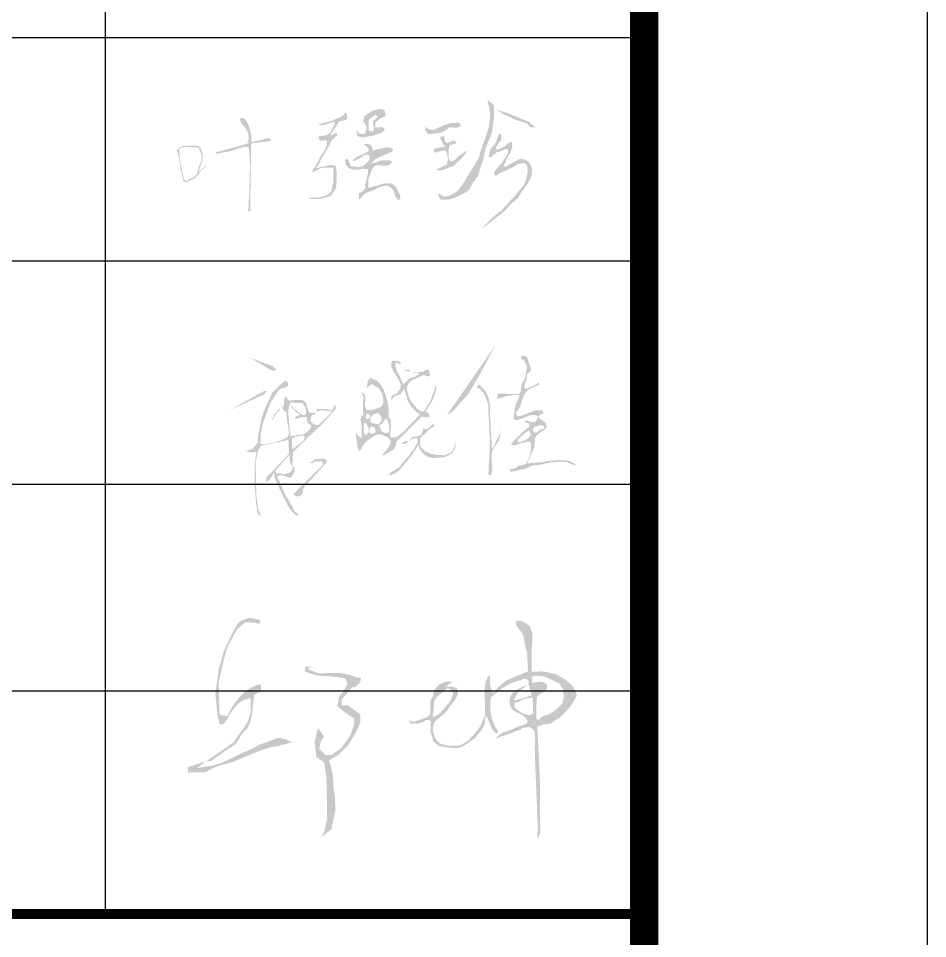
# Model space of a CAD drawing. Extents: x 962303 to 1579583, y -174742 to 224716.
# Drawn here: x 1418624 to 1423433, y -101479 to -96613 of the extents above; entities that cross this region are included whole.
import ezdxf

# ---------------------------------------------------------------- set-up
doc = ezdxf.new("R2010")
doc.units = 0
doc.header["$LTSCALE"] = 1000
doc.header["$MEASUREMENT"] = 0
for name, color, linetype in [('HATCH', 254, 'Continuous'), ('PUB_TITLE', 4, 'Continuous'), ('外框线', 255, 'Continuous')]:
    doc.layers.add(name, color=color, linetype=linetype)

# ---------------------------------------------------------------- blocks, each defined once
blk = doc.blocks.new('A$C5F901649')
at = {"layer": 'HATCH'}
h = blk.add_hatch(color=256, dxfattribs=at)
h.paths.add_polyline_path([(421.5, 599.3), (438.2, 603.2), (409.1, 603.3), (407.1, 586.9), (441.2, 574.4), (451.3, 572.1), (501.2, 569.3), (546.7, 562.7), (556.9, 545.1), (541.5, 518), (526.2, 496.8), (520.4, 465.2), (547.4, 443.9), (579.1, 422.8), (579.3, 407.5), (575.3, 389.5), (566.7, 366.8), (553.9, 346.1), (531, 317.2), (508.8, 302.1), (499.5, 295.7), (480.3, 295.5), (458.1, 316.9), (462.4, 341.8), (474.7, 360.2), (453.1, 389.7), (450.3, 377.4), (441.5, 342.9), (444.1, 317.7), (448.2, 288.6), (474.6, 269.8), (482, 223.5), (484.5, 150.1), (485.1, 73.6), (475.4, 30), (466.5, 10.8), (499.5, 37.5), (506.7, 70), (514.4, 104.7), (512, 152.2), (507.4, 179.1), (505, 226.6), (499, 252.6), (491.7, 277.7), (522.7, 295.5), (556.9, 327.9), (582.5, 369.1), (600.7, 408.6), (601, 436.7), (582.9, 450.1), (572.1, 458.1), (558, 468.5), (535.3, 468.9), (535.7, 488.7), (547.5, 502.6), (561.8, 519.4), (571.5, 530.7), (583.5, 532.2), (600, 548.5), (603.2, 563.1), (583.1, 567.5), (561.2, 574.7), (532, 581.2), (495.6, 581.1), (455.2, 579.5), (431.6, 589.4), (422.3, 592.4), (418.9, 596.9)])
h.paths.add_polyline_path([(33.5, 250.4), (61.2, 274.6), (0, 252.7), (0.9, 234.7), (22, 235.8), (62.4, 235.9), (85.2, 249.6), (110, 258.9), (149.9, 269.7), (188.8, 284.8), (224.9, 300.4), (254, 311.7), (289, 322.7), (314.7, 326.9), (352.5, 337.2), (362.9, 340.1), (339.7, 350.9), (318.1, 355.7), (303.5, 352), (281.7, 343.1), (248.6, 331.7), (226.9, 318.7), (189.9, 303.3), (159.9, 288.2), (135.7, 276.8), (117, 268.2), (89.4, 259.5)])
h.paths.add_polyline_path([(245.9, 751.5), (235.5, 756), (200.5, 757.7), (171.9, 733.6), (157.6, 707.4), (136.6, 668.2), (121.6, 611.7), (107.7, 548.9), (108.9, 504.7), (109.9, 443.4), (113.9, 434), (137.7, 431.1), (152.8, 460.7), (180.8, 498.5), (202.5, 519.3), (227.8, 534.4), (253.1, 543.4), (255.8, 517.2), (232.6, 506.5), (227.3, 477.1), (223.2, 436.5), (217.3, 409.8), (208, 389.9), (190.2, 370.6), (167.8, 335.4), (108.7, 294.8), (82.3, 275), (65, 274), (107, 303.4), (158.1, 339.1), (190.5, 383.7), (208.1, 410.1), (219.7, 444.7), (218.8, 493.8), (194.9, 487.4), (173, 472.7), (159.4, 455.2), (146.5, 438.7), (138, 420.8), (125.5, 404), (112.1, 401.1), (103.8, 434.2), (96.3, 506.3), (107.3, 591), (126.3, 659.1), (156.9, 722.9), (172.5, 750.1), (180.3, 760.5), (201.9, 768.8), (213.3, 773.2), (231.4, 770.3), (250.2, 766.1), (253, 756.4)])
h = blk.add_hatch(color=256, dxfattribs=at)
h.paths.add_polyline_path([(1186.4, 493.5), (1199.1, 496), (1200.6, 488.6), (1201.2, 471.4), (1202.4, 439.2), (1194.9, 436.3), (1185.8, 433.9), (1165, 441.4), (1148.2, 451.8), (1136, 464.5), (1136, 476.7), (1152, 480.9), (1161.7, 486.3), (1172.1, 492)], flags=16)
h.paths.add_polyline_path([(1043.9, 566.7), (1051.7, 573.4), (1052.1, 557.1), (1052.1, 539.2), (1058.7, 517.7), (1061.5, 509), (1081.8, 533.3), (1111.5, 556.3), (1157.6, 575.7), (1175.5, 583.8), (1184.4, 586.1), (1180.5, 653.5), (1173.1, 680.9), (1169.1, 707.6), (1161.7, 723), (1151, 733.7), (1143, 749.1), (1141.7, 761.1), (1159.1, 763), (1173.8, 755.7), (1190.5, 744.4), (1194.5, 733.7), (1199.8, 715), (1199.2, 701), (1198.5, 680.3), (1196.5, 653.5), (1196.5, 626.8), (1196.5, 611.5), (1196.5, 592.7), (1196.5, 586.1), (1213.2, 586.1), (1234.6, 586.7), (1258, 582.7), (1286.7, 574.7), (1308.1, 561.4), (1326.2, 548), (1340.9, 534), (1350.3, 516.6), (1354.3, 502.6), (1344.2, 484.5), (1331.5, 464.5), (1311.5, 442.4), (1292.8, 423.7), (1287.4, 421.7), (1262, 405), (1236.6, 401.7), (1215.9, 393.7), (1219.1, 344.3), (1225.7, 206.6), (1226.6, 23.8), (1214.6, 0), (1218.4, 37.3), (1216.1, 89.9), (1213.1, 169.2), (1208.5, 286.5), (1207.7, 320.9), (1209.2, 353.7), (1207, 376.5), (1200.9, 386.4), (1187.9, 393.3), (1173.4, 391), (1165.6, 389.8), (1156.6, 383.4), (1138.3, 377.3), (1126.9, 371.9), (1089.5, 359.8), (1071.9, 352.1), (1080.3, 363.6), (1098.6, 375), (1127.6, 384.9), (1150.5, 394.8), (1178, 404), (1183.3, 412.3), (1174.2, 428.4), (1158.9, 437.5), (1149.4, 443), (1132, 450.9), (1122.9, 464.4), (1118.9, 483.8), (1122.5, 498.8), (1129.2, 509.9), (1139.9, 521), (1151, 526.2), (1162.9, 532.1), (1172.8, 536.1), (1182.7, 540), (1187.1, 546.7), (1185.1, 554.7), (1179.2, 559.8), (1168.9, 559.8), (1150.6, 554.3), (1136.8, 549.5), (1118.9, 542.4), (1098.3, 530.1), (1084.5, 520.6), (1075, 513.1), (1067.8, 507.2), (1062.4, 502.6), (1058.9, 499.7), (1054.8, 494.5), (1052.8, 480.2), (1052.8, 468.4), (1053.2, 448.2), (1055.2, 438.3), (1059.9, 419.3), (1065.1, 405), (1071.8, 392), (1075.4, 385.6), (1078.5, 382.9), (1080.1, 375.3), (1077.7, 372.6), (1073.8, 372.6), (1068.6, 373), (1064.3, 379.3), (1056.8, 390.8), (1052.4, 402.3), (1045.3, 417.7), (1043.3, 425.2), (1039.3, 427.6), (1035.9, 429.6), (1033.4, 406.2), (1032.8, 400.6), (1026.7, 390.4), (1024.3, 386.4), (1020.4, 380), (1009.2, 366.6), (1000.9, 355.5), (985.9, 345.7), (964.1, 329.4), (953.8, 324.3), (943.1, 320.3), (922.9, 319.9), (908.2, 321.9), (891.6, 323.9), (875.7, 326.7), (866.6, 333.8), (854.5, 343.3), (850.8, 360.7), (844.8, 373.8), (845.6, 389.2), (845.6, 400.3), (845.6, 408.2), (844.4, 416.5), (830.6, 418.1), (820.7, 412.5), (813.1, 408.2), (801.9, 405.8), (796.7, 405.3), (781.1, 405), (776.8, 405), (772.2, 407), (771.6, 414.8), (773.4, 418.5), (774.8, 413.9), (777.7, 412.2), (782.9, 411.9), (790.6, 412.5), (799, 415.9), (805.9, 417.6), (816.3, 421.7), (826.3, 425.1), (833.8, 428), (843.9, 438.1), (843.9, 460.5), (843.9, 483.5), (853.5, 500.6), (857.3, 520.7), (869.9, 537), (889.2, 548.9), (902.6, 551.1), (921.2, 550.4), (912.3, 543), (897.4, 534), (916, 534), (936.1, 529.6), (940.5, 514), (940.5, 508.8), (932.3, 491.7), (929.4, 486.5), (920.5, 474.6), (909.3, 461.2), (901.9, 449.3), (888.5, 436), (869.9, 421.1), (858, 410), (853.5, 391.4), (854.3, 374.3), (861, 355), (872.1, 340.9), (881.8, 334.2), (910, 328.2), (948, 329), (976.2, 346.1), (1003.7, 375.8), (1018.6, 397.3), (1034.2, 432.3), (1034.2, 459), (1034.2, 477.6), (1032.7, 504.3), (1033.5, 526.6), (1036.4, 549.6)])
h.paths.add_polyline_path([(1215.3, 498.9), (1222.9, 504.7), (1230, 511.4), (1245.6, 518.1), (1248.5, 524.9), (1249.8, 532), (1249.8, 542.1), (1232.9, 550.9), (1223.7, 551.3), (1209.4, 548.8), (1199, 546.3), (1198.5, 568), (1208.3, 572.1), (1242.5, 568.8), (1272.5, 554.7), (1292.2, 545.5), (1304.9, 527.5), (1309, 501), (1303.8, 474.9), (1288.7, 459.9), (1274.9, 448.9), (1259.2, 438.5), (1234.4, 430.4), (1218.6, 416.2), (1212.7, 424.7), (1212.9, 456.9)], flags=16)
h.paths.add_polyline_path([(853.3, 427), (854.6, 441.7), (857.6, 483.1), (868.4, 499.2), (882.5, 511), (890.7, 519.2), (902.9, 527.1), (906.2, 528.4), (922.9, 518.6), (922.9, 508.4), (917, 492), (909.5, 477.9), (898.6, 465.4), (879.2, 442.4), (868.1, 434.5)], flags=16)
edge = h.paths.add_edge_path(flags=16)
edge.add_line((1136, 484.8), (1197.7, 503))
edge.add_line((1197.7, 503), (1184.9, 543.4))
edge.add_line((1136, 488.8), (1136, 484.8))
edge.add_line((1145.3, 507.3), (1136, 488.8))
edge.add_line((1152.8, 517.1), (1145.3, 507.3))
edge.add_line((1166.1, 526.4), (1152.8, 517.1))
edge.add_line((1182, 539.7), (1166.1, 526.4))

msp = doc.modelspace()

# ---------------------------------------------------------------- hatches: boundary and pattern name
at = {"layer": 'HATCH'}
h = msp.add_hatch(color=256, dxfattribs=at)
h.paths.add_polyline_path([(1420218.8, -97175.5), (1420222.6, -97176.2), (1420240, -97175.7), (1420256.4, -97171.5), (1420277.7, -97163.1), (1420286.8, -97160.5), (1420294.3, -97160.5), (1420298.1, -97169.9), (1420291.3, -97183.6), (1420286, -97193.6), (1420277.5, -97211.1), (1420269.6, -97219), (1420260.1, -97226.4), (1420247.4, -97231.7), (1420235.2, -97233.2), (1420214.6, -97235.3), (1420210.9, -97246.4), (1420224.1, -97259.6), (1420255.3, -97257.5), (1420256.2, -97270.8), (1420254.8, -97287.6), (1420244.8, -97308.2), (1420232.1, -97327.2), (1420217.8, -97349.9), (1420207.8, -97372.6), (1420195.1, -97393.8), (1420181.9, -97411.7), (1420178.2, -97427.6), (1420198.2, -97419.1), (1420218.3, -97407), (1420233.1, -97402.7), (1420265.9, -97402.7), (1420272.8, -97402.2), (1420287, -97402.2), (1420291.6, -97409.1), (1420289.6, -97427.1), (1420289.6, -97462.3), (1420289.6, -97479.5), (1420284.9, -97498.8), (1420280.3, -97524.7), (1420260.3, -97545.3), (1420240.4, -97553.3), (1420209.8, -97560.6), (1420188.5, -97560.6), (1420159.9, -97560.6), (1420171.9, -97568.6), (1420197.1, -97568.6), (1420223.7, -97566.6), (1420274.9, -97552.6), (1420286.2, -97538), (1420294.2, -97525.4), (1420303.5, -97510.8), (1420307.5, -97476.9), (1420307.5, -97427.1), (1420306.2, -97413.8), (1420303.5, -97399.8), (1420298.9, -97390.5), (1420276.9, -97387.9), (1420267, -97388.5), (1420244.4, -97395.2), (1420226.4, -97397.8), (1420214.4, -97401.8), (1420199.8, -97404.5), (1420206.5, -97391.8), (1420217.1, -97374.6), (1420233.7, -97343.3), (1420262.3, -97294.8), (1420271.6, -97278.2), (1420279.6, -97260.9), (1420285.6, -97254.3), (1420299.5, -97239.7), (1420308.2, -97235), (1420311.5, -97229.1), (1420308.2, -97219.8), (1420296.2, -97219.8), (1420289.6, -97226.4), (1420276.9, -97233.7), (1420274.2, -97229.1), (1420291.7, -97202.7), (1420312.8, -97169.6), (1420319.8, -97157.3), (1420341.3, -97153), (1420356.9, -97149.2), (1420361.2, -97146), (1420363.4, -97130.4), (1420360.1, -97118.6), (1420352.6, -97109.5), (1420347.2, -97120.2), (1420333.8, -97132), (1420324.1, -97136.3), (1420306.4, -97142.8), (1420287.6, -97151.9), (1420263.4, -97158.9), (1420240.5, -97165.5), (1420207.7, -97173.2), (1420208.8, -97173.7), (1420210.2, -97174), (1420211.5, -97174.4), (1420214.6, -97175), (1420215.6, -97175)])
h.paths.add_polyline_path([(1419665.1, -97322.9), (1419669.1, -97321.3), (1419760.5, -97296.3), (1419819.4, -97280.1), (1419841.1, -97272.1), (1419841.1, -97254.2), (1419842, -97229.1), (1419834.9, -97209.4), (1419828.6, -97197.8), (1419816.9, -97182.6), (1419807.8, -97170.6), (1419799, -97160.2), (1419796.3, -97145.9), (1419802.6, -97136.9), (1419821.4, -97144.1), (1419833.1, -97159.3), (1419844.7, -97187.1), (1419849.2, -97205), (1419855.3, -97229.4), (1419855.3, -97259.6), (1419855.5, -97267.6), (1419891.3, -97259.6), (1419912.2, -97254.9), (1419932.5, -97247.9), (1419954, -97247.9), (1419961.2, -97259.6), (1419935.2, -97264.9), (1419885.9, -97270.3), (1419857.3, -97274.8), (1419854.6, -97292.7), (1419850.1, -97632.8), (1419837.5, -97632.8), (1419841.1, -97611.4), (1419845.1, -97534.4), (1419846.9, -97457.9), (1419849.2, -97390.1), (1419846.3, -97342.9), (1419845.4, -97323.9), (1419843.3, -97301.3), (1419837.5, -97292.1), (1419825.2, -97290.7), (1419808.9, -97293.6), (1419794.1, -97298.6), (1419769.2, -97307.2), (1419739.8, -97315.9), (1419707, -97321), (1419677.8, -97328.5), (1419668.9, -97326.7), (1419665.6, -97324.1)])
h.paths.add_polyline_path([(1421156.9, -97248.8), (1421162.5, -97230), (1421172, -97219.6), (1421179.5, -97235.6), (1421178.6, -97255.4), (1421160.7, -97276.1), (1421147.5, -97301.5), (1421161.6, -97307.2), (1421186.1, -97295.9), (1421221.9, -97269.5), (1421233.2, -97264.8), (1421237, -97292.1), (1421230.4, -97310.9), (1421222.9, -97328.8), (1421207.8, -97354.3), (1421190.8, -97391), (1421200.2, -97399.5), (1421237.9, -97375.9), (1421282.2, -97353.3), (1421312.4, -97363.7), (1421328.4, -97377.8), (1421341.6, -97407.9), (1421341.6, -97433.4), (1421332.2, -97460.7), (1421307.7, -97501.2), (1421285.1, -97531.3), (1421265.3, -97565.2), (1421230.4, -97592.5), (1421196.5, -97631.1), (1421156.9, -97662.2), (1421125.6, -97686.8), (1421068.3, -97731.9), (1421132.4, -97665), (1421183.3, -97624.5), (1421230.4, -97571.8), (1421258.7, -97540.7), (1421297.3, -97493.6), (1421311.4, -97459.7), (1421317.1, -97424.9), (1421316.2, -97390), (1421301.1, -97378.7), (1421268.1, -97381.6), (1421243.6, -97398.5), (1421226.6, -97406.1), (1421184.2, -97424.9), (1421166.1, -97432.9), (1421159.7, -97440.9), (1421144.6, -97444.7), (1421141.4, -97431.6), (1421141.4, -97424.9), (1421154.1, -97408.9), (1421168.2, -97390), (1421180.4, -97378.7), (1421189.9, -97362.7), (1421205.9, -97343), (1421213.4, -97323.2), (1421213.4, -97303.4), (1421203.1, -97303.4), (1421190.8, -97307.2), (1421185.2, -97311.9), (1421152.2, -97322.2), (1421131.4, -97339.2), (1421120.9, -97347.8), (1421111.6, -97344.8), (1421114.5, -97324.1), (1421121.1, -97305.3), (1421138, -97283.6), (1421151.4, -97266.6)])
h.paths.add_polyline_path([(1421182.5, -97115.5), (1421153.6, -97095.9), (1421180.2, -97104), (1421213, -97114), (1421261.1, -97134), (1421324.1, -97160.3), (1421358.2, -97188.3), (1421331.6, -97188.3), (1421313.1, -97169.8), (1421292.3, -97160.6), (1421254.1, -97150.2), (1421225.2, -97135.2)])
h.paths.add_polyline_path([(1421138.5, -97069.3), (1421105, -97043.9), (1421117.7, -97106.3), (1421117.7, -97142.1), (1421114.3, -97179.1), (1421098.1, -97233.4), (1421084.2, -97271.5), (1421067.4, -97317.8), (1421061.1, -97346.6), (1421036.8, -97388.2), (1421004.4, -97439), (1420984.8, -97473.6), (1420951.3, -97521), (1420935.1, -97533.7), (1420906.2, -97549.9), (1420872.7, -97555.6), (1420847.2, -97537.2), (1420847.2, -97551), (1420856.5, -97571.8), (1420878.4, -97571.8), (1420909.7, -97569.5), (1420944.3, -97556.8), (1420996.4, -97529.1), (1421007.9, -97518.7), (1421032.2, -97475.9), (1421055.3, -97445.9), (1421085.4, -97346.6), (1421094.6, -97302.7), (1421112, -97257.6), (1421127, -97223), (1421133.9, -97177.9), (1421138.5, -97146.7), (1421140.9, -97109.8)])
h.paths.add_polyline_path([(1420881.6, -97292.2), (1420868.3, -97275.9), (1420865.2, -97263.6), (1420855, -97251.4), (1420855, -97240.1), (1420875.5, -97234), (1420879.5, -97259.5), (1420889.8, -97272.8), (1420910.2, -97264.6), (1420930.6, -97257.5), (1420942.9, -97271.8), (1420928.6, -97277.9), (1420913.3, -97281), (1420904.1, -97285), (1420900, -97310.6), (1420899, -97345.3), (1420903, -97361.6), (1420909.2, -97368.8), (1420913.3, -97368.8), (1420931.7, -97361.6), (1420955.2, -97339.2), (1420985.8, -97317.7), (1420994, -97310.6), (1420994, -97321.8), (1420982.7, -97336.1), (1420964.4, -97356.5), (1420937.8, -97381), (1420925.5, -97392.4), (1420903, -97401.4), (1420862.2, -97416.8), (1420853, -97416.8), (1420837.7, -97416.8), (1420840.7, -97407.6), (1420856, -97403.5), (1420870.4, -97394.3), (1420888.7, -97386.1), (1420893.9, -97372.9), (1420895.9, -97352.4), (1420889.8, -97322.8), (1420880.6, -97309.6), (1420867.3, -97312.6), (1420859.3, -97314.5), (1420840.7, -97317.7), (1420825.4, -97323.8), (1420820.9, -97312.6), (1420825.4, -97302.4), (1420840.7, -97297.3), (1420854, -97297.3), (1420867.3, -97292.2)])
h.paths.add_polyline_path([(1420884.7, -97203.4), (1420870.4, -97213.6), (1420838.7, -97220.7), (1420800.9, -97224.8), (1420790.6, -97224.8), (1420776.3, -97205.4), (1420775.3, -97187), (1420794.7, -97199.3), (1420817.2, -97203.4), (1420846.8, -97191.1), (1420872.4, -97177.8), (1420908.2, -97167.6), (1420955.2, -97163.5), (1420964.4, -97180.9), (1420946.2, -97190.5), (1420928.6, -97190.5), (1420906.1, -97188)])
h.paths.add_polyline_path([(1420393, -97362.2), (1420396.8, -97368.1), (1420431.1, -97352.4), (1420452.9, -97335.5), (1420474.6, -97331.5), (1420481.1, -97340.3), (1420481.1, -97358.8), (1420461.7, -97382.1), (1420443.2, -97395), (1420425.5, -97398.2), (1420382.8, -97394.2), (1420374, -97374.9), (1420366.7, -97358), (1420353, -97358), (1420353, -97373.3), (1420357.9, -97392.6), (1420373.2, -97404.7), (1420386.9, -97411.9), (1420423.1, -97411.9), (1420444, -97407.9), (1420473.8, -97410.3), (1420473.8, -97426.4), (1420472.2, -97436.1), (1420468.2, -97453), (1420458.5, -97494), (1420458.5, -97510.1), (1420446.4, -97527), (1420426.3, -97536.6), (1420426.3, -97554.3), (1420426.3, -97570.4), (1420442.4, -97555.1), (1420460.1, -97535.8), (1420488.3, -97527), (1420512.5, -97517.3), (1420533.4, -97505.3), (1420561.6, -97498), (1420577.7, -97498), (1420593.8, -97505.3), (1420608.3, -97524.6), (1420617.1, -97550.3), (1420623.6, -97562.4), (1420634.1, -97575.2), (1420645.1, -97566.3), (1420644.5, -97553.5), (1420637.3, -97535.8), (1420627.6, -97517.3), (1420619.6, -97502), (1420613.1, -97494.8), (1420595.4, -97485.9), (1420576.1, -97485.9), (1420555.9, -97485.9), (1420522.1, -97498), (1420490.7, -97504.4), (1420474.6, -97510.9), (1420474.6, -97486.7), (1420474.6, -97465), (1420489.1, -97425.6), (1420494.8, -97407.9), (1420512.5, -97391), (1420526.2, -97390.2), (1420557.6, -97391.8), (1420570.4, -97391.8), (1420585.7, -97387), (1420598.6, -97374.9), (1420598.6, -97367.7), (1420588.2, -97362.8), (1420575.3, -97362.8), (1420557.6, -97362.8), (1420536.6, -97366.1), (1420518.1, -97373.3), (1420498.8, -97378.1), (1420494.8, -97374.1), (1420510.1, -97359.6), (1420535.8, -97345.1), (1420580.9, -97326.6), (1420601.8, -97317), (1420606.7, -97306.5), (1420600.2, -97300.1), (1420579.3, -97293.6), (1420576.1, -97293.6), (1420530.2, -97302.5), (1420509.3, -97308.9), (1420497.2, -97317), (1420497.2, -97303.3), (1420491.5, -97287.2), (1420481.9, -97278.4), (1420467.4, -97277.5), (1420451.3, -97277.5), (1420465.8, -97290.4), (1420475.1, -97298.7), (1420477, -97313.8), (1420465.8, -97321), (1420441.6, -97333.1), (1420415, -97345.1), (1420397.3, -97358.8)])
h.paths.add_polyline_path([(1420525.4, -97128.9), (1420511.3, -97123.9), (1420488, -97140.1), (1420476.7, -97152.1), (1420476.7, -97166.2), (1420476.7, -97187.4), (1420476.7, -97206.4), (1420489.4, -97209.9), (1420501.4, -97209.2), (1420505.7, -97188.1), (1420499.3, -97174), (1420499.3, -97154.9), (1420515.5, -97144.4)], flags=16)
h.paths.add_polyline_path([(1420447.8, -97223.3), (1420457.8, -97222.1), (1420466.6, -97195.8), (1420463.3, -97178.2), (1420447.9, -97159.5), (1420454.5, -97129.9), (1420497.4, -97100.3), (1420543.5, -97091.5), (1420561.1, -97098.1), (1420567.7, -97129.9), (1420541.3, -97139.8), (1420512.7, -97163.9), (1420512.7, -97189.2), (1420554.5, -97189.2), (1420562.2, -97198), (1420556.7, -97208.9), (1420545.7, -97217.7), (1420502.9, -97232), (1420467.7, -97238.6), (1420445.7, -97241.9), (1420418.3, -97236.4), (1420412.8, -97216.6), (1420412.8, -97207.8), (1420421, -97208.5), (1420421, -97217), (1420428.7, -97223.3)])
h.paths.add_polyline_path([(1419459.1, -97303.6), (1419462.8, -97313.4), (1419470.8, -97344.7), (1419475.4, -97367.4), (1419479.9, -97394.1), (1419486.5, -97430.9), (1419497.1, -97473.2), (1419503.6, -97476.7), (1419514.7, -97479.7), (1419557.1, -97457.6), (1419579.8, -97434.9), (1419588.9, -97418.8), (1419613.6, -97399.1), (1419621.6, -97386.5), (1419611.3, -97393.8), (1419606.7, -97401), (1419591.2, -97410.4), (1419586, -97417.2), (1419577.6, -97423.3), (1419582.8, -97403.9), (1419591.8, -97380.9), (1419597.7, -97363.4), (1419599.3, -97346.9), (1419598, -97324.5), (1419589.6, -97305.1), (1419586.6, -97295.1), (1419576.6, -97287.6), (1419560.1, -97285.4), (1419535.1, -97285.4), (1419516, -97285), (1419486.8, -97289.6), (1419471.9, -97299.9), (1419469.9, -97306.9), (1419468.2, -97308.6), (1419463.2, -97306.9)])
h.paths.add_polyline_path([(1419485.5, -97295.3), (1419473.7, -97309), (1419477.7, -97357), (1419484.5, -97390.2), (1419490.4, -97423.5), (1419498.2, -97457.8), (1419511, -97475.4), (1419558, -97448), (1419569.7, -97432.3), (1419573.7, -97407.9), (1419593.2, -97363.8), (1419594.2, -97335.4), (1419576.6, -97296.3), (1419512.9, -97292.4)], flags=16)
h = msp.add_hatch(color=256, dxfattribs=at)
h.paths.add_polyline_path([(1421406, -98768.6), (1421384.9, -98763.9), (1421359, -98770.9), (1421345.7, -98782.7), (1421345.7, -98798.3), (1421361.3, -98805.4), (1421380.9, -98789.7), (1421400.5, -98783.5)], flags=16)
h.paths.add_polyline_path([(1421335.5, -98812.4), (1421322.9, -98791.3), (1421276.7, -98828.9), (1421264.2, -98842.2), (1421268.1, -98855.5), (1421299.4, -98846.1), (1421319, -98834.4)], flags=16)
h.paths.add_polyline_path([(1421268.9, -98599.1), (1421219.9, -98598.4), (1421161.1, -98597.5), (1421156.9, -98626.5), (1421185.1, -98616.6), (1421209.1, -98609.1), (1421244.7, -98605), (1421272.9, -98603.3), (1421273.6, -98615), (1421255.5, -98650.5), (1421248.9, -98680.3), (1421243.9, -98729.1), (1421254.7, -98739.9), (1421288.6, -98728.3), (1421325.1, -98713.4), (1421349.9, -98709.3), (1421374, -98715.9), (1421370.8, -98727.3), (1421359, -98745.7), (1421342.5, -98749), (1421322.6, -98742.4), (1421300.2, -98738.2), (1421309.3, -98751.5), (1421325.9, -98754.8), (1421325.9, -98772.2), (1421301.9, -98791.2), (1421276.2, -98816.9), (1421248.9, -98841.7), (1421229, -98867.4), (1421251.4, -98871.5), (1421283.7, -98859.1), (1421301.9, -98855.8), (1421320.9, -98850), (1421335, -98856.6), (1421336.5, -98891), (1421329.8, -98921), (1421322.3, -98945.2), (1421313.9, -98961.9), (1421305.5, -98970.3), (1421270.5, -98978.6), (1421253.8, -98992), (1421220.3, -98997.8), (1421228.7, -99009.5), (1421251.2, -99007.8), (1421272.1, -99001.2), (1421307.2, -98993.7), (1421339.8, -98978.6), (1421395.8, -98971.1), (1421436.7, -98960.3), (1421467.6, -98959.4), (1421524.4, -98959.4), (1421533.6, -98964.4), (1421570.4, -98977.8), (1421570.4, -98969.3), (1421550.7, -98959.6), (1421533, -98951.6), (1421486.3, -98949.4), (1421453.5, -98951), (1421415.9, -98953.7), (1421390.7, -98960.7), (1421356.4, -98961.8), (1421338.6, -98962.3), (1421316.1, -98967.1), (1421323.6, -98948.9), (1421339.1, -98911.4), (1421348.9, -98892.6), (1421353.7, -98876.5), (1421355.8, -98852.4), (1421356.4, -98835.2), (1421364.4, -98820.2), (1421387, -98800.3), (1421405.8, -98788.5), (1421419.2, -98774.6), (1421414.3, -98755.8), (1421405.2, -98745.1), (1421392.3, -98736), (1421378.9, -98727.4), (1421375.7, -98721.5), (1421379.8, -98713.4), (1421385.6, -98707.6), (1421398.1, -98704.3), (1421400.6, -98701), (1421399.2, -98690.8), (1421389.2, -98685.8), (1421357.7, -98685.5), (1421335.6, -98694.1), (1421318.8, -98701), (1421305.8, -98705.7), (1421288.1, -98712.6), (1421275.1, -98715.9), (1421265.4, -98716.4), (1421256.8, -98707.6), (1421256.8, -98697.7), (1421263.8, -98686.1), (1421279.1, -98667.4), (1421286.7, -98633), (1421293.3, -98621.5), (1421298.9, -98602.1), (1421314.5, -98582.3), (1421328.7, -98570.3), (1421352.1, -98562.7), (1421368.5, -98554), (1421376.9, -98549.5), (1421376.9, -98539.8), (1421364.7, -98546.3), (1421352.7, -98554.5), (1421335.2, -98561.6), (1421323.2, -98566.5), (1421303, -98573.6), (1421300.3, -98561), (1421304.7, -98541.4), (1421310.7, -98530), (1421314.9, -98493.4), (1421331.4, -98479.7), (1421337.4, -98474.7), (1421332.8, -98460.5), (1421325.9, -98439.9), (1421319.8, -98417.9), (1421312.2, -98402.8), (1421297.1, -98396.6), (1421287.5, -98396.6), (1421282, -98410.4), (1421299.8, -98424.1), (1421307.4, -98439.2), (1421314.3, -98455), (1421312.9, -98467.3), (1421308.8, -98489.3), (1421304, -98514), (1421297.8, -98527.7), (1421289.5, -98540.8), (1421282, -98564.1), (1421282, -98582), (1421279.9, -98588.1)])
h.paths.add_polyline_path([(1421049.1, -98556.8), (1421062.8, -98550.1), (1421083.3, -98572.5), (1421097.8, -98588.7), (1421109.8, -98616.9), (1421119.2, -98656.9), (1421119.2, -98712.4), (1421122.6, -98765.3), (1421124.3, -98819), (1421126.9, -98851.4), (1421128.6, -98888.1), (1421139.7, -98875.3), (1421150.7, -98848.8), (1421167.8, -98819), (1421177.2, -98780.6), (1421169.5, -98837.3), (1421150.7, -98866), (1421143.8, -98876.7), (1421136.8, -98887.1), (1421128.8, -98902.3), (1421127.2, -98939.8), (1421127.2, -98964), (1421131.9, -98985), (1421130.3, -99008.4), (1421124.1, -99027.1), (1421113.1, -99029.5), (1421110, -99020.9), (1421111.6, -98995.1), (1421111.6, -98975.7), (1421117, -98903.1), (1421115.5, -98790), (1421110, -98694.1), (1421110, -98654.3), (1421099.1, -98627), (1421087.4, -98599.7), (1421076.5, -98584.9), (1421067.9, -98573.2), (1421054.6, -98569.3)])
h.paths.add_polyline_path([(1421058.9, -98506.3), (1421147.9, -98340.3), (1420891.5, -98709.4), (1420926, -98686.8), (1421007.1, -98593.9)])
h.paths.add_polyline_path([(1420706.6, -98838), (1420700.4, -98843.4), (1420696.3, -98847.7), (1420697.3, -98839.3), (1420704.7, -98829.4), (1420713.2, -98825.4), (1420733.5, -98822.9), (1420751.3, -98817.5), (1420760.2, -98803.1), (1420762.7, -98793.7), (1420764.7, -98780.4), (1420783, -98786.3), (1420822.1, -98755.2), (1420824.1, -98768), (1420802.3, -98782.9), (1420786.9, -98795.2), (1420781.5, -98803.1), (1420757.7, -98822.9), (1420747.8, -98836.8), (1420747.8, -98863.5), (1420755.7, -98884.3), (1420778, -98903.6), (1420809.2, -98916.4), (1420827.5, -98919.4), (1420879, -98923.4), (1420902.8, -98912), (1420917.2, -98905.6), (1420930.5, -98876.9), (1420937, -98863.5), (1420937.9, -98856.6), (1420937.9, -98869.4), (1420934, -98882.3), (1420924.4, -98902.9), (1420921.8, -98909.9), (1420910.1, -98915.6), (1420898.6, -98923.9), (1420886.5, -98928.3), (1420877.9, -98933.1), (1420855.3, -98934.7), (1420836.3, -98937.2), (1420821.3, -98937.2), (1420808.9, -98936.6), (1420793, -98931.2), (1420788.4, -98929.6), (1420775.8, -98923.6), (1420767.9, -98918.1), (1420761.5, -98910.5), (1420753.9, -98899.7), (1420747.8, -98890.5), (1420740.2, -98866.3), (1420724.3, -98893.4), (1420697.9, -98932.4), (1420680.6, -98953.1), (1420665.6, -98971), (1420650.9, -98987.3), (1420636.9, -99005.8), (1420596, -99028.7), (1420581.4, -99024.8), (1420594.3, -99014.2), (1420620.6, -98999), (1420641.4, -98983.4), (1420657, -98962.7), (1420683.9, -98932.4), (1420714.2, -98892.1), (1420729.3, -98865.8), (1420736.6, -98851.8), (1420736.6, -98840.1), (1420732.7, -98831.7), (1420709.5, -98836.2)])
h.paths.add_polyline_path([(1420687.2, -98846.5), (1420666, -98849.9), (1420650.7, -98862.7), (1420666, -98862.7), (1420677.9, -98858.4)], flags=17)
h.paths.add_polyline_path([(1420675.6, -98472.3), (1420662, -98470.8), (1420673.2, -98476.6), (1420689.1, -98479.6), (1420699.9, -98476.9), (1420687.5, -98471.1)], flags=17)
h.paths.add_polyline_path([(1420546.8, -98757.1), (1420530.8, -98765), (1420537.2, -98773), (1420543.1, -98792.2), (1420552.6, -98801.7), (1420559.6, -98804.4), (1420573.9, -98804.9), (1420586.2, -98800.2), (1420586.2, -98777.8), (1420585.1, -98764), (1420580.9, -98750.7), (1420576.1, -98737.4), (1420572.3, -98730.5), (1420561.4, -98736.4)], flags=16)
h.paths.add_polyline_path([(1420514, -98800.8), (1420509.2, -98778.7), (1420499.5, -98772.7), (1420487.7, -98772.7), (1420481.4, -98785.1), (1420480.8, -98795.3), (1420480.8, -98802.9), (1420483.5, -98806.5), (1420499.8, -98810.1)], flags=16)
h.paths.add_polyline_path([(1420477.9, -98780.1), (1420463.8, -98756.1), (1420454.4, -98751.4), (1420450.3, -98763.1), (1420450.3, -98780.1), (1420450.3, -98797.7), (1420455, -98814.1), (1420465, -98814.1), (1420475.5, -98801.8)], flags=16)
h.paths.add_polyline_path([(1420483.1, -98738.1), (1420483.4, -98731.2), (1420487.9, -98725.9), (1420490.6, -98721.4), (1420494.4, -98716.3), (1420500.1, -98708.5), (1420510.3, -98702.8), (1420519, -98701), (1420530.4, -98701), (1420537.6, -98712.1), (1420546, -98728.3), (1420543.6, -98740.8), (1420537.3, -98752.5), (1420526.8, -98760), (1420490.6, -98751)], flags=16)
h.paths.add_polyline_path([(1420484, -98724.4), (1420485.2, -98711.2), (1420472.6, -98703.7), (1420464.5, -98704.3), (1420462.1, -98714.8), (1420461.2, -98722.9), (1420463.9, -98729.2), (1420471.4, -98731.5)], flags=16)
h.paths.add_polyline_path([(1420453.6, -98597.8), (1420439.5, -98589.2), (1420450.4, -98617.3), (1420447.3, -98641.5), (1420447.3, -98666.4), (1420447.3, -98694.5), (1420448.1, -98713.2), (1420438.7, -98710.9), (1420433.3, -98735.1), (1420437.2, -98747.6), (1420440.3, -98769.4), (1420440.3, -98798.3), (1420440.3, -98824), (1420440.3, -98832.6), (1420419.2, -98820.1), (1420409.8, -98802.2), (1420409.8, -98826.4), (1420415.3, -98858.4), (1420417.6, -98878.6), (1420427, -98901.3), (1420435.6, -98894.2), (1420444.2, -98874.7), (1420465.3, -98849), (1420484, -98834.9), (1420517.6, -98813.9), (1420540.2, -98812.3), (1420580.8, -98830.3), (1420592.5, -98847.4), (1420590.2, -98866.2), (1420572.2, -98895), (1420558.2, -98909.8), (1420548, -98923.1), (1420552.7, -98923.1), (1420587.8, -98905.2), (1420610.5, -98891.1), (1420620.6, -98874), (1420620.6, -98854.5), (1420756.5, -98718.7), (1420781.4, -98722.6), (1420798.6, -98722.6), (1420795.5, -98702.3), (1420778.3, -98692.2), (1420795.2, -98663.6), (1420810.3, -98642.3), (1420819.7, -98618.9), (1420831.4, -98587.6), (1420834.5, -98564.2), (1420831.4, -98550.2), (1420827.5, -98568.9), (1420823.6, -98583.7), (1420815, -98604.8), (1420807.2, -98625.1), (1420799.4, -98643.8), (1420784.6, -98664.9), (1420776, -98682.8), (1420763.5, -98692.2), (1420751, -98689.1), (1420733, -98676.6), (1420715.9, -98656.3), (1420698.7, -98633.7), (1420686.2, -98604), (1420679.2, -98574.4), (1420680.7, -98555.7), (1420689.3, -98543.2), (1420700.3, -98529.9), (1420715.9, -98522.1), (1420736.9, -98511.2), (1420768.2, -98499.5), (1420787.7, -98505), (1420799.4, -98505), (1420798.6, -98484.7), (1420795.5, -98469.8), (1420785.3, -98469.8), (1420770.5, -98475.3), (1420762.7, -98482.3), (1420754.9, -98482.3), (1420729.9, -98483.9), (1420715.9, -98483.9), (1420700.3, -98482.3), (1420719.8, -98487.8), (1420743.2, -98487), (1420739.3, -98495.6), (1420719, -98509.6), (1420697.9, -98515.1), (1420687.8, -98522.1), (1420669.8, -98539.3), (1420658.9, -98546.3), (1420649.5, -98527.6), (1420644, -98511.2), (1420637.8, -98497.2), (1420626.1, -98478.4), (1420619.8, -98459.7), (1420617.5, -98444.9), (1420621.4, -98433.2), (1420631.9, -98436.7), (1420639.4, -98441), (1420647.9, -98437.9), (1420646.2, -98433), (1420638.6, -98428.5), (1420619.8, -98422.3), (1420600.3, -98422.3), (1420594.9, -98449.6), (1420605, -98473), (1420612, -98486.2), (1420628.4, -98511.2), (1420636.2, -98526), (1420645.6, -98545.5), (1420645.6, -98551.8), (1420643.3, -98572), (1420629.2, -98591.5), (1420626.1, -98595.8), (1420601.1, -98607.2), (1420596.4, -98618.1), (1420596.4, -98633.7), (1420605.8, -98620.4), (1420612, -98611.8), (1420643.3, -98600.9), (1420663.6, -98572.8), (1420674.5, -98602.5), (1420682.3, -98633.7), (1420701, -98664.1), (1420722.9, -98688.3), (1420737.7, -98700.8), (1420747.2, -98708.7), (1420694, -98764), (1420658.1, -98801.4), (1420643.3, -98812.3), (1420630, -98823.2), (1420617.5, -98827.9), (1420604.2, -98828.7), (1420591, -98828.7), (1420591, -98817.8), (1420590.2, -98804.5), (1420594.9, -98788.1), (1420594.9, -98764.7), (1420592.5, -98735.1), (1420583.2, -98721), (1420582.4, -98694.5), (1420582.4, -98669.6), (1420576.1, -98642.3), (1420572.2, -98621.2), (1420564.4, -98600.1), (1420552.7, -98569.7), (1420542.6, -98554.1), (1420526.2, -98533), (1420512.9, -98525.2), (1420486.3, -98513.5), (1420473.1, -98529.1), (1420468.4, -98553.3), (1420468.4, -98566.6), (1420485.6, -98552.5), (1420493.4, -98546.1), (1420523.8, -98565), (1420529.3, -98568.1), (1420547.2, -98597), (1420550.4, -98606.4), (1420553.5, -98626.7), (1420553.5, -98647.7), (1420544.1, -98664.1), (1420537.1, -98668.8), (1420510.5, -98680.5), (1420503.5, -98681.3), (1420475.4, -98684.4), (1420466.8, -98684.4), (1420456.7, -98662.5), (1420459, -98628.2), (1420459, -98614.2)])
h.paths.add_polyline_path([(1420179.7, -98956.7), (1420162.9, -98959.1), (1420180, -98966.7), (1420191.4, -98956.2), (1420223.7, -98955.3), (1420234.1, -98957.2), (1420233.1, -98976.2), (1420184.7, -99021.7), (1420079.3, -99128), (1420091.7, -99140.3), (1420105, -99140.3), (1420113.5, -99138.4), (1420125.9, -99129.9), (1420128.7, -99105.2), (1420140.1, -99084.3), (1420207.5, -99013.2), (1420236.9, -98980), (1420250.2, -98962.9), (1420256.3, -98955.1), (1420246.4, -98941.1), (1420228.4, -98941.1), (1420208.5, -98943), (1420188.5, -98945.8), (1420184.4, -98952)], flags=17)
h.paths.add_polyline_path([(1420059.2, -98919.4), (1419984.2, -99003.7), (1419987.2, -99020.9), (1420006.9, -99018.7), (1420022.7, -99021.7), (1420033, -99021.7), (1420053.6, -99017.4), (1420065.6, -99009.3), (1420072.4, -98998.6), (1420072.4, -98990.5), (1420072.4, -98984.9), (1420067.7, -98977.2), (1420065.2, -98969), (1420061.7, -98959.2), (1420060.9, -98953.2), (1420059.2, -98945.9), (1420059.2, -98936.1)], flags=16)
h.paths.add_polyline_path([(1420131.8, -98846.2), (1420073.6, -98893.4), (1420070.3, -98834.8), (1420093, -98824.5), (1420112.4, -98820.7), (1420128.4, -98817.8), (1420137.9, -98822.6), (1420137, -98835.3)], flags=16)
h.paths.add_polyline_path([(1420062.9, -98820.1), (1420060.3, -98801.1), (1420055.7, -98746.7), (1420051.1, -98696.3), (1420053.1, -98674), (1420061, -98649.1), (1420071.5, -98642.5), (1420083.3, -98645.8), (1420126.5, -98646.5), (1420133.8, -98658.3), (1420142.1, -98672), (1420144.9, -98686.4), (1420145.6, -98698.9), (1420143.6, -98706.1), (1420135.1, -98710.7), (1420126.5, -98710), (1420118, -98704.1), (1420102.3, -98690.4), (1420091.8, -98683.2), (1420081.3, -98676), (1420073.4, -98668.1), (1420066.2, -98657.6), (1420066.2, -98666.8), (1420076, -98677.3), (1420088.1, -98690.1), (1420103.6, -98700.2), (1420114.7, -98710.7), (1420103.6, -98712.6), (1420096.4, -98715.3), (1420088.5, -98721.8), (1420085.9, -98730.3), (1420101.6, -98729.7), (1420113.4, -98723.1), (1420139, -98721.2), (1420150.8, -98721.2), (1420150.8, -98730.3), (1420150.8, -98740.2), (1420154.7, -98750.7), (1420159.3, -98756.5), (1420167.9, -98762.4), (1420173.5, -98766.4), (1420167.9, -98782.8), (1420164.6, -98787.3), (1420151.5, -98799.1), (1420142.9, -98806.3), (1420129.2, -98812.2), (1420097.7, -98816.8), (1420083.9, -98820.1), (1420075.4, -98822.1)], flags=16)
h.paths.add_polyline_path([(1420006.9, -98679.4), (1419999.4, -98682.7), (1419986.6, -98698.4), (1419978.7, -98705), (1419974.6, -98717.8), (1419965.5, -98733.6), (1419968.8, -98736.5), (1419975.4, -98724.9), (1419980.8, -98714.5), (1419984.1, -98707.9), (1419997.8, -98691.8), (1420008.1, -98683.9)], flags=17)
h.paths.add_polyline_path([(1420035.9, -98528.7), (1420025.8, -98536.2), (1420000.4, -98559.2), (1419965.3, -98595.5), (1419936.3, -98659.5), (1419919.1, -98697.6), (1419908.5, -98735.7), (1419897.6, -98790.1), (1419891.5, -98831.3), (1419891.5, -98854.2), (1419877, -98872.4), (1419863.2, -98889.6), (1419826.2, -98901.4), (1419856.4, -98908.6), (1419883, -98905), (1419873.4, -98969.1), (1419874.7, -99093.4), (1419881.1, -99181.4), (1419889.9, -99231.2), (1419908.4, -99247.8), (1419901.6, -99230.2), (1419891.8, -99206.8), (1419883, -99140.3), (1419881.1, -99068), (1419879.1, -98961.4), (1419890.8, -98901.8), (1419904.5, -98876.4), (1419918.2, -98868.6), (1419930.9, -98868.6), (1419954.4, -98862.7), (1419978.9, -98857.8), (1420017, -98850), (1420052.2, -98841.2), (1420056.1, -98912.6), (1420027.8, -98946.8), (1419934.9, -99041.6), (1419935.8, -99066), (1419958.3, -99044.5), (1419975, -99015.2), (1419978.9, -99037.7), (1420000.4, -99090.5), (1420023.9, -99138.4), (1420052.2, -99196), (1420068.9, -99217.5), (1420088.4, -99237.1), (1420102.1, -99243.9), (1420102.1, -99232.2), (1420085.5, -99222.4), (1420073.8, -99195.1), (1420030.7, -99123.7), (1420014.1, -99079.7), (1419992.6, -99036.7), (1420005.3, -99026.9), (1420027.8, -99031.8), (1420036.8, -99033.8), (1420057.1, -99042.6), (1420071.8, -99033.8), (1420077.7, -99023), (1420086.5, -99005.4), (1420081.6, -98984.9), (1420072.8, -98984.9), (1420076.7, -98905.7), (1420227.3, -98761), (1420301.9, -98679.2), (1420303.2, -98663.6), (1420298.3, -98655.9), (1420292, -98667.9), (1420288.4, -98681.2), (1420280.7, -98685.5), (1420276.5, -98685.5), (1420251.1, -98677.7), (1420234.9, -98677.7), (1420216.5, -98678.4), (1420208, -98678.7), (1420198.2, -98687.6), (1420206.7, -98692.5), (1420220.8, -98685.5), (1420239.8, -98686.2), (1420251.1, -98686.6), (1420269.4, -98691.1), (1420283.5, -98692.5), (1420210.2, -98764.4), (1420191.2, -98761.5), (1420175, -98751), (1420168.6, -98736.2), (1420172.1, -98717.2), (1420177.1, -98709.4), (1420188.3, -98707.3), (1420197, -98705.7), (1420189.1, -98697.4), (1420170, -98698.8), (1420165.1, -98697.4), (1420158, -98689), (1420151.7, -98668.6), (1420143.9, -98642.5), (1420126.3, -98630.5), (1420104.5, -98630.5), (1420084, -98630.5), (1420069.2, -98632.6), (1420055.8, -98635.4), (1420047.4, -98624.9), (1420040.3, -98613.6), (1420029.9, -98620.1), (1420029.7, -98633.3), (1420029.7, -98655.9), (1420020.6, -98667.9), (1420022.7, -98680.5), (1420035.4, -98689.7), (1420043.1, -98700.3), (1420043.8, -98718.6), (1420044.5, -98736.9), (1420046.7, -98749.6), (1420051.6, -98772.1), (1420053.7, -98789), (1420055.1, -98810.9), (1420050.9, -98822.1), (1420041.7, -98830.6), (1420015.6, -98843.3), (1419996.6, -98848.2), (1419983.2, -98854.5), (1419948, -98860.9), (1419930.3, -98865.8), (1419905, -98863), (1419905, -98811.6), (1419917.6, -98753.8), (1419955.7, -98648.1), (1420002.2, -98575.7), (1420019.1, -98568.6), (1420038.6, -98564.2), (1420050.1, -98554.4), (1420050.1, -98537.6)])
h.paths.add_polyline_path([(1419923.3, -98601.7), (1419740.3, -98684.7), (1419926.1, -98582.5), (1419940.6, -98582.5)])
h.paths.add_polyline_path([(1419944.6, -98464), (1419845.9, -98404.5), (1419918.4, -98434.2), (1419968.4, -98450.9), (1419988.6, -98471.1), (1419970.8, -98477)])

# ---------------------------------------------------------------- linework, layer by layer
at = {"layer": 'PUB_TITLE', "color": 4}
for p, q in [((1419083, -91903.5), (1419083, -101349.6)), ((1414211.3, -96713.8), (1421972.8, -96713.8)), ((1414211.3, -97894.6), (1421972.8, -97894.6)), ((1414211.3, -99075.3), (1421972.8, -99075.3)), ((1414211.3, -100168.8), (1421972.8, -100168.8))]:
    msp.add_line(p, q, dxfattribs=at)
at = {"layer": 'PUB_TITLE'}
msp.add_lwpolyline([(1334333.3, -111741.9), (1423433.3, -111741.9), (1423433.3, -48741.9), (1334333.3, -48741.9)], close=True, dxfattribs=at)
at = {"layer": 'PUB_TITLE', "const_width": 150}
msp.add_lwpolyline([(1338083.3, -110241.9), (1421933.3, -110241.9), (1421933.3, -50241.9), (1338083.3, -50241.9)], close=True, dxfattribs=at)
at = {"layer": 'PUB_TITLE', "color": 4, "const_width": 52.2}
msp.add_lwpolyline([(1414211.3, -101349.6), (1421972.8, -101349.6), (1421972.8, -91903.5), (1414211.3, -91903.5)], close=True, dxfattribs=at)

# ---------------------------------------------------------------- block references
at = {"layer": '外框线', "xscale": 1.52, "yscale": 1.52, "zscale": 1.52}
msp.add_blockref('A$C5F901649', (1419519.7, -100957.9), dxfattribs=at)

doc.saveas('drawing.dxf')
